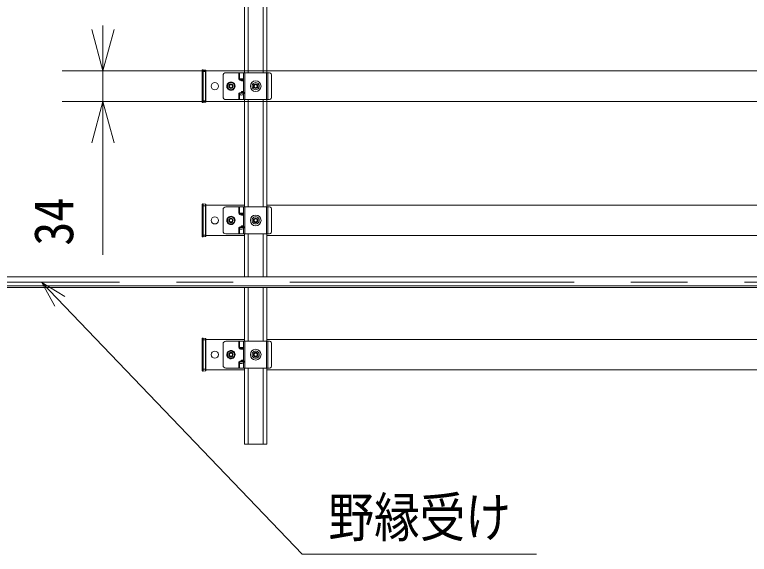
# Model space of a CAD drawing. Units: millimetres, scale not verified. Extents: x -202 to 3206, y -142 to 138.
# Drawn here: x -159.54 to -118.48, y 5.59 to 35.74 of the extents above; entities that cross this region are included whole.
import ezdxf
from ezdxf.enums import TextEntityAlignment as Align

# ---------------------------------------------------------------- set-up
doc = ezdxf.new("R2010")
doc.units = ezdxf.units.MM
doc.header["$LTSCALE"] = 0.5
doc.linetypes.add('USER1', pattern=[50.8, 31.75, -6.35, 6.35, -6.35])
doc.layers.add('0-0_0', color=7, linetype='Continuous', lineweight=18)
doc.styles.add('ＭＳ ゴシック', font='')
doc.styles.get('ＭＳ ゴシック').set_extended_font_data('MS Gothic')

# ---------------------------------------------------------------- blocks, each defined once
blk = doc.blocks.new('SYSARW-2')
at = {"layer": '0-0_0'}
for q in [(-2.8978, 0.7765), (-2.8978, -0.7765)]:
    blk.add_line((0, 0), q, dxfattribs=at)

msp = doc.modelspace()

# ---------------------------------------------------------------- linework, layer by layer
at = {"layer": '0-0_0'}
for p, q in [((-146.6962, 32.4934), (-146.6962, 38.4934)), ((-146.4962, 32.4934), (-146.4962, 38.4934)), ((-145.6462, 32.4934), (-145.6462, 38.4934)), ((-145.4462, 32.4934), (-145.4462, 38.4934)), ((-154.6099, 32.5934), (-154.6099, 35.1334)), ((-154.6099, 22.3288), (-154.6099, 32.5934)), ((-149.0562, 32.6384), (-149.0562, 32.5634)), ((-149.0562, 32.5634), (-149.0562, 30.9234)), ((-149.0312, 32.6634), (-149.0082, 32.6634)), ((-148.8771, 32.6419), (-149.0041, 32.6631)), ((-148.8562, 32.6173), (-148.8562, 32.5634)), ((-148.8562, 32.5934), (-146.6962, 32.5934)), ((-147.0069, 32.4934), (-147.7462, 32.4934)), ((-146.9715, 32.4934), (-147.0069, 32.4934)), ((-146.7562, 32.4934), (-146.9715, 32.4934)), ((-146.6812, 32.4934), (-146.7562, 32.4934)), ((-145.4612, 32.4934), (-146.6812, 32.4934)), ((-145.3862, 32.4934), (-145.4612, 32.4934)), ((-145.4462, 32.5934), (-52.4662, 32.5934)), ((-145.3862, 32.4934), (-145.3862, 30.9934)), ((-145.2977, 32.4934), (-145.3862, 32.4934)), ((-147.8962, 31.1434), (-147.8962, 32.3434)), ((-146.8655, 32.0934), (-146.7562, 32.0934)), ((-145.1916, 31.1434), (-145.1916, 32.3434)), ((-147.6511, 31.788), (-147.6769, 31.6754)), ((-147.6769, 31.6754), (-147.5923, 31.5969)), ((-147.6254, 31.9006), (-147.6511, 31.788)), ((-147.5151, 31.9346), (-147.6254, 31.9006)), ((-147.5301, 31.9299), (-147.5409, 31.9573)), ((-147.4047, 31.9686), (-147.5151, 31.9346)), ((-147.5, 31.9392), (-147.5064, 31.9679)), ((-147.3201, 31.89), (-147.4047, 31.9686)), ((-147.2355, 31.8114), (-147.3201, 31.89)), ((-147.2869, 31.5863), (-147.2612, 31.6989)), ((-147.2612, 31.6989), (-147.2355, 31.8114)), ((-147.5923, 31.5969), (-147.5076, 31.5183)), ((-147.5076, 31.5183), (-147.3973, 31.5523)), ((-147.3973, 31.5523), (-147.2869, 31.5863)), ((-146.8655, 31.3934), (-146.7562, 31.3934)), ((-149.0562, 30.9234), (-149.0562, 30.8484)), ((-149.0312, 30.8234), (-149.0082, 30.8234)), ((-148.8771, 30.845), (-149.0041, 30.8238)), ((-148.8562, 30.8934), (-146.6962, 30.8934)), ((-147.0069, 30.9934), (-147.7462, 30.9934)), ((-146.9715, 30.9934), (-147.0069, 30.9934)), ((-146.7562, 30.9934), (-146.9715, 30.9934)), ((-146.6962, 24.9934), (-146.6962, 30.9934)), ((-145.4612, 30.9934), (-146.6812, 30.9934)), ((-146.4962, 24.9934), (-146.4962, 30.9934)), ((-145.6462, 24.9934), (-145.6462, 30.9934)), ((-145.3862, 30.9934), (-145.4612, 30.9934)), ((-145.4462, 24.9934), (-145.4462, 30.9934)), ((-145.4462, 30.8934), (-52.4662, 30.8934)), ((-145.2977, 30.9934), (-145.3862, 30.9934)), ((-149.0562, 25.1384), (-149.0562, 25.0634)), ((-149.0562, 25.0634), (-149.0562, 23.4234)), ((-149.0312, 25.1634), (-149.0082, 25.1634)), ((-148.8771, 25.1419), (-149.0041, 25.1631)), ((-148.8562, 25.1173), (-148.8562, 25.0634)), ((-148.8562, 25.0934), (-146.6962, 25.0934)), ((-148.8562, 25.0634), (-148.8562, 23.4234)), ((-145.4462, 25.0934), (-52.4662, 25.0934)), ((-147.8962, 23.6434), (-147.8962, 24.8434)), ((-147.0069, 24.9934), (-147.7462, 24.9934)), ((-146.9715, 24.9934), (-147.0069, 24.9934)), ((-146.7562, 24.9934), (-146.9715, 24.9934)), ((-146.6812, 24.9934), (-146.7562, 24.9934)), ((-145.4612, 24.9934), (-146.6812, 24.9934)), ((-145.3862, 24.9934), (-145.4612, 24.9934)), ((-145.3862, 24.9934), (-145.3862, 23.4934)), ((-145.2977, 24.9934), (-145.3862, 24.9934)), ((-145.1916, 23.6434), (-145.1916, 24.8434)), ((-147.6511, 24.288), (-147.6769, 24.1754)), ((-147.6254, 24.4006), (-147.6511, 24.288)), ((-147.5151, 24.4346), (-147.6254, 24.4006)), ((-147.5301, 24.4299), (-147.5409, 24.4573)), ((-147.4047, 24.4686), (-147.5151, 24.4346)), ((-147.5, 24.4392), (-147.5064, 24.4679)), ((-147.3201, 24.39), (-147.4047, 24.4686)), ((-147.2355, 24.3114), (-147.3201, 24.39)), ((-147.2612, 24.1989), (-147.2355, 24.3114)), ((-146.8655, 24.5934), (-146.7562, 24.5934)), ((-147.6769, 24.1754), (-147.5923, 24.0969)), ((-147.5923, 24.0969), (-147.5076, 24.0183)), ((-147.5076, 24.0183), (-147.3973, 24.0523)), ((-147.3973, 24.0523), (-147.2869, 24.0863)), ((-147.2869, 24.0863), (-147.2612, 24.1989)), ((-146.8655, 23.8934), (-146.7562, 23.8934)), ((-149.0562, 23.4234), (-149.0562, 23.3484)), ((-148.8562, 23.4234), (-148.8562, 23.3696)), ((-147.0069, 23.4934), (-147.7462, 23.4934)), ((-146.9715, 23.4934), (-147.0069, 23.4934)), ((-146.7562, 23.4934), (-146.9715, 23.4934)), ((-146.6962, 21.0934), (-146.6962, 23.4934)), ((-145.4612, 23.4934), (-146.6812, 23.4934)), ((-146.4962, 21.0934), (-146.4962, 23.4934)), ((-145.6462, 21.0934), (-145.6462, 23.4934)), ((-145.3862, 23.4934), (-145.4612, 23.4934)), ((-145.4462, 21.0934), (-145.4462, 23.4934)), ((-145.2977, 23.4934), (-145.3862, 23.4934)), ((-149.0312, 23.3234), (-149.0082, 23.3234)), ((-148.8771, 23.345), (-149.0041, 23.3238)), ((-148.8562, 23.3934), (-146.6962, 23.3934)), ((-145.4462, 23.3934), (-52.4662, 23.3934)), ((-158.0293, 20.7758), (-157.307, 19.4612)), ((-146.6962, 17.4934), (-146.6962, 20.4934)), ((-146.4962, 17.4934), (-146.4962, 20.4934)), ((-145.6462, 17.4934), (-145.6462, 20.4934)), ((-145.4462, 17.4934), (-145.4462, 20.4934)), ((-149.0312, 17.6634), (-149.0082, 17.6634)), ((-148.8771, 17.6419), (-149.0041, 17.6631)), ((-149.0562, 17.6384), (-149.0562, 17.5634)), ((-149.0562, 17.5634), (-149.0562, 15.9234)), ((-148.8562, 17.6173), (-148.8562, 17.5634)), ((-148.8562, 17.5934), (-146.6962, 17.5934)), ((-147.8962, 16.1434), (-147.8962, 17.3434)), ((-147.0069, 17.4934), (-147.7462, 17.4934)), ((-146.9715, 17.4934), (-147.0069, 17.4934)), ((-146.7562, 17.4934), (-146.9715, 17.4934)), ((-146.6812, 17.4934), (-146.7562, 17.4934)), ((-145.4612, 17.4934), (-146.6812, 17.4934)), ((-145.3862, 17.4934), (-145.4612, 17.4934)), ((-145.4462, 17.5934), (-52.4662, 17.5934)), ((-145.3862, 17.4934), (-145.3862, 15.9934)), ((-145.2977, 17.4934), (-145.3862, 17.4934)), ((-145.1916, 16.1434), (-145.1916, 17.3434)), ((-147.6254, 16.9006), (-147.6511, 16.788)), ((-147.5151, 16.9346), (-147.6254, 16.9006)), ((-147.5301, 16.9299), (-147.5409, 16.9573)), ((-147.4047, 16.9686), (-147.5151, 16.9346)), ((-147.3201, 16.89), (-147.4047, 16.9686)), ((-147.2355, 16.8114), (-147.3201, 16.89)), ((-146.8655, 17.0934), (-146.7562, 17.0934)), ((-147.6511, 16.788), (-147.6769, 16.6754)), ((-147.6769, 16.6754), (-147.5923, 16.5969)), ((-147.5923, 16.5969), (-147.5076, 16.5183)), ((-147.5076, 16.5183), (-147.3973, 16.5523)), ((-147.3973, 16.5523), (-147.2869, 16.5863)), ((-147.2869, 16.5863), (-147.2612, 16.6989)), ((-147.2612, 16.6989), (-147.2355, 16.8114)), ((-146.8655, 16.3934), (-146.7562, 16.3934)), ((-149.0562, 15.9234), (-149.0562, 15.8484)), ((-149.0312, 15.8234), (-149.0082, 15.8234)), ((-148.8771, 15.845), (-149.0041, 15.8238)), ((-148.8562, 15.8934), (-146.6962, 15.8934)), ((-147.0069, 15.9934), (-147.7462, 15.9934)), ((-146.9715, 15.9934), (-147.0069, 15.9934)), ((-146.7562, 15.9934), (-146.9715, 15.9934)), ((-146.6962, 11.7434), (-146.6962, 15.9934)), ((-145.4612, 15.9934), (-146.6812, 15.9934)), ((-146.4962, 11.7434), (-146.4962, 15.9934)), ((-145.6462, 11.7434), (-145.6462, 15.9934)), ((-145.3862, 15.9934), (-145.4612, 15.9934)), ((-145.4462, 11.7434), (-145.4462, 15.9934)), ((-145.4462, 15.8934), (-52.4662, 15.8934)), ((-145.2977, 15.9934), (-145.3862, 15.9934)), ((-146.6962, 11.7434), (-146.4962, 11.7434)), ((-145.6462, 11.7434), (-146.4962, 11.7434)), ((-145.6462, 11.7434), (-145.4462, 11.7434)), ((-143.4746, 5.5894), (-130.3775, 5.5894))]:
    msp.add_line(p, q, dxfattribs=at)
at = {"layer": '0-0_0', "color": 8}
for p, q in [((-149.0312, 32.5634), (-149.0562, 32.5634)), ((-149.0082, 32.6634), (-149.0082, 32.5634)), ((-149.0082, 32.5634), (-149.0082, 30.9234)), ((-148.8771, 32.5634), (-149.0041, 32.5634)), ((-148.8771, 32.6419), (-148.8771, 32.5634)), ((-148.8771, 32.5634), (-148.8771, 30.9234)), ((-148.8562, 32.5634), (-148.8771, 32.5634)), ((-147.0069, 32.4934), (-147.0069, 32.1434)), ((-146.6812, 32.4934), (-146.6812, 30.9934)), ((-145.4612, 30.9934), (-145.4612, 32.4934)), ((-147.0069, 32.1434), (-146.9715, 32.1434)), ((-146.8655, 32.0434), (-146.8655, 32.0934)), ((-146.8655, 32.0434), (-146.7562, 32.0434)), ((-147.0069, 31.3434), (-146.9715, 31.3434)), ((-147.0069, 30.9934), (-147.0069, 31.3434)), ((-146.9715, 31.3434), (-146.9715, 30.9934)), ((-146.7562, 31.3434), (-146.9715, 31.3434)), ((-146.8655, 31.4434), (-146.8655, 31.3934)), ((-146.8655, 31.4434), (-146.7562, 31.4434)), ((-149.0312, 30.9234), (-149.0082, 30.9234)), ((-149.0312, 30.9234), (-149.0312, 30.8234)), ((-149.0082, 30.9234), (-149.0082, 30.8234)), ((-149.0041, 30.9234), (-149.0041, 30.8238)), ((-148.8771, 30.9234), (-149.0041, 30.9234)), ((-148.8771, 30.9234), (-148.8771, 30.845)), ((-148.8562, 30.9234), (-148.8771, 30.9234)), ((-149.0312, 25.0634), (-149.0562, 25.0634)), ((-149.0312, 25.0634), (-149.0312, 23.4234)), ((-149.0082, 25.1634), (-149.0082, 25.0634)), ((-149.0082, 25.0634), (-149.0082, 23.4234)), ((-148.8771, 25.0634), (-149.0041, 25.0634)), ((-148.8771, 25.1419), (-148.8771, 25.0634)), ((-148.8771, 25.0634), (-148.8771, 23.4234)), ((-148.8562, 25.0634), (-148.8771, 25.0634)), ((-147.0069, 24.9934), (-147.0069, 24.6434)), ((-147.0069, 24.6434), (-146.9715, 24.6434)), ((-146.6812, 24.9934), (-146.6812, 23.4934)), ((-145.4612, 23.4934), (-145.4612, 24.9934)), ((-146.8655, 24.5434), (-146.8655, 24.5934)), ((-146.8655, 24.5434), (-146.7562, 24.5434)), ((-147.0069, 23.8434), (-146.9715, 23.8434)), ((-147.0069, 23.4934), (-147.0069, 23.8434)), ((-146.7562, 23.8434), (-146.9715, 23.8434)), ((-146.9715, 23.8434), (-146.9715, 23.4934)), ((-146.8655, 23.9434), (-146.7562, 23.9434)), ((-146.8655, 23.9434), (-146.8655, 23.8934)), ((-149.0312, 23.4234), (-149.0562, 23.4234)), ((-149.0312, 23.4234), (-149.0082, 23.4234)), ((-149.0312, 23.4234), (-149.0312, 23.3234)), ((-149.0082, 23.4234), (-149.0082, 23.3234)), ((-149.0041, 23.4234), (-149.0041, 23.3238)), ((-148.8771, 23.4234), (-149.0041, 23.4234)), ((-148.8771, 23.4234), (-148.8771, 23.345)), ((-148.8562, 23.4234), (-148.8771, 23.4234)), ((-173.9562, 20.5934), (151.1188, 20.5934)), ((-149.0312, 17.6634), (-149.0312, 17.5634)), ((-149.0082, 17.6634), (-149.0082, 17.5634)), ((-149.0312, 17.5634), (-149.0562, 17.5634)), ((-149.0312, 17.5634), (-149.0082, 17.5634)), ((-149.0082, 17.5634), (-149.0082, 15.9234)), ((-148.8771, 17.5634), (-149.0041, 17.5634)), ((-148.8771, 17.6419), (-148.8771, 17.5634)), ((-148.8771, 17.5634), (-148.8771, 15.9234)), ((-148.8562, 17.5634), (-148.8771, 17.5634)), ((-147.0069, 17.4934), (-147.0069, 17.1434)), ((-146.6812, 17.4934), (-146.6812, 15.9934)), ((-145.4612, 15.9934), (-145.4612, 17.4934)), ((-147.0069, 17.1434), (-146.9715, 17.1434)), ((-146.8655, 17.0434), (-146.8655, 17.0934)), ((-146.8655, 17.0434), (-146.7562, 17.0434)), ((-146.8655, 16.4434), (-146.8655, 16.3934)), ((-146.8655, 16.4434), (-146.7562, 16.4434)), ((-147.0069, 16.3434), (-146.9715, 16.3434)), ((-147.0069, 15.9934), (-147.0069, 16.3434)), ((-146.9715, 16.3434), (-146.9715, 15.9934)), ((-146.7562, 16.3434), (-146.9715, 16.3434)), ((-149.0312, 15.9234), (-149.0082, 15.9234)), ((-149.0312, 15.9234), (-149.0312, 15.8234)), ((-149.0082, 15.9234), (-149.0082, 15.8234)), ((-149.0041, 15.9234), (-149.0041, 15.8238)), ((-148.8771, 15.9234), (-149.0041, 15.9234)), ((-148.8771, 15.9234), (-148.8771, 15.845)), ((-148.8562, 15.9234), (-148.8771, 15.9234))]:
    msp.add_line(p, q, dxfattribs=at)
at = {"layer": '0-0_0', "linetype": 'USER1'}
msp.add_line((151.1188, 20.7934), (-176.4562, 20.7934), dxfattribs=at)
at = {"layer": '0-0_0'}
for points in [[(-145.4462, 32.5934), (-154.6099, 32.5934), (-156.8959, 32.5934)], [(-148.8562, 32.5634), (-148.8562, 30.9234), (-148.8562, 30.8696)], [(-146.6812, 30.9934), (-146.7562, 30.9934), (-146.7562, 32.4934)], [(-147.5064, 31.9679), (-147.4428, 31.9731), (-147.4085, 31.9684)], [(-145.4462, 30.8934), (-154.6099, 30.8934), (-156.8959, 30.8934)], [(-146.6812, 23.4934), (-146.7562, 23.4934), (-146.7562, 24.9934)], [(-147.5064, 24.4679), (-147.4428, 24.4731), (-147.4085, 24.4684)], [(151.1188, 21.0934), (-173.9562, 21.0934), (-173.9562, 20.5934)], [(151.1188, 20.4934), (-173.9562, 20.4934), (-173.9562, 20.5934)], [(-143.4746, 5.5894), (-158.0293, 20.7758), (-156.7465, 19.9984)], [(-148.8562, 17.5634), (-148.8562, 15.9234), (-148.8562, 15.8696)], [(-146.6812, 15.9934), (-146.7562, 15.9934), (-146.7562, 17.4934)], [(-147.5, 16.9392), (-147.5064, 16.9679), (-147.4428, 16.9731), (-147.4085, 16.9684)]]:
    msp.add_lwpolyline(points, dxfattribs=at)
at = {"layer": '0-0_0', "color": 8}
for points in [[(-149.0312, 32.5634), (-149.0312, 30.9234), (-149.0562, 30.9234)], [(-149.0312, 32.6634), (-149.0312, 32.5634), (-149.0082, 32.5634)], [(-149.0041, 32.6631), (-149.0041, 32.5634), (-149.0082, 32.5634)], [(-149.0041, 32.5634), (-149.0041, 30.9234), (-149.0082, 30.9234)], [(-146.7562, 32.1434), (-146.9715, 32.1434), (-146.9715, 32.4934)], [(-149.0312, 25.1634), (-149.0312, 25.0634), (-149.0082, 25.0634)], [(-149.0041, 25.1631), (-149.0041, 25.0634), (-149.0082, 25.0634)], [(-149.0041, 25.0634), (-149.0041, 23.4234), (-149.0082, 23.4234)], [(-146.7562, 24.6434), (-146.9715, 24.6434), (-146.9715, 24.9934)], [(-149.0041, 17.6631), (-149.0041, 17.5634), (-149.0082, 17.5634)], [(-149.0312, 17.5634), (-149.0312, 15.9234), (-149.0562, 15.9234)], [(-149.0041, 17.5634), (-149.0041, 15.9234), (-149.0082, 15.9234)], [(-146.7562, 17.1434), (-146.9715, 17.1434), (-146.9715, 17.4934)]]:
    msp.add_lwpolyline(points, dxfattribs=at)
at = {"layer": '0-0_0'}
for centre, radius in [((-146.0712, 31.7434), 0.3), ((-148.3562, 31.7434), 0.2), ((-147.4562, 31.7434), 0.125), ((-147.4562, 31.7434), 0.085), ((-146.0712, 31.7434), 0.125), ((-146.0712, 31.7434), 0.085), ((-148.3562, 24.2434), 0.2), ((-147.4562, 24.2434), 0.125), ((-147.4562, 24.2434), 0.085), ((-146.0712, 24.2434), 0.3), ((-146.0712, 24.2434), 0.125), ((-146.0712, 24.2434), 0.085), ((-148.3562, 16.7434), 0.2), ((-147.4562, 16.7434), 0.125), ((-146.0712, 16.7434), 0.3), ((-146.0712, 16.7434), 0.125), ((-147.4562, 16.7434), 0.085), ((-146.0712, 16.7434), 0.085)]:
    msp.add_circle(centre, radius, dxfattribs=at)
for centre, radius, start, end in [((-149.0312, 32.6384), 0.025, 90, 180), ((-149.0082, 32.6384), 0.025, 80.53768, 90), ((-148.8812, 32.6173), 0.025, 0, 80.53768), ((-147.7462, 32.3434), 0.15, 90, 180), ((-145.3242, 32.3622), 0.1339, 351.95053, 78.57825), ((-147.4562, 31.7434), 0.23, 111.62308, 194.87189), ((-147.4562, 31.7434), 0.23, 199.62928, 314.59414), ((-147.4562, 31.7434), 0.2, 167.12308, 227.12308), ((-147.4562, 31.7434), 0.2, 107.12308, 167.12308), ((-147.4562, 31.7434), 0.2, 47.12308, 107.12308), ((-147.4562, 31.7434), 0.23, 19.56932, 75.40079), ((-147.4562, 31.7434), 0.2, 287.12307, 347.12307), ((-147.4562, 31.7434), 0.2, 347.12308, 47.12308), ((-147.4562, 31.7434), 0.23, 319.05987, 15.4334), ((-146.0712, 31.7434), 0.2, 120, 180), ((-146.0712, 31.7434), 0.2, 180, 240), ((-146.0712, 31.7434), 0.2, 60, 120), ((-146.0712, 31.7434), 0.2, 0, 60), ((-146.0712, 31.7434), 0.2, 300, 0), ((-147.4562, 31.7434), 0.2, 227.12308, 287.12307), ((-146.0712, 31.7434), 0.2, 240, 300), ((-149.0312, 30.8484), 0.025, 180, 270), ((-149.0082, 30.8484), 0.025, 270, 279.46232), ((-148.8812, 30.8696), 0.025, 279.46232, 0), ((-147.7462, 31.1434), 0.15, 180, 270), ((-145.3242, 31.1247), 0.1339, 281.42175, 8.04947), ((-149.0312, 25.1384), 0.025, 90, 180), ((-149.0082, 25.1384), 0.025, 80.53768, 90), ((-148.8812, 25.1173), 0.025, 0, 80.53768), ((-147.7462, 24.8434), 0.15, 90, 180), ((-145.3242, 24.8622), 0.1339, 351.95053, 78.57825), ((-147.4562, 24.2434), 0.23, 111.62308, 194.87189), ((-147.4562, 24.2434), 0.2, 167.12308, 227.12308), ((-147.4562, 24.2434), 0.2, 107.12308, 167.12308), ((-147.4562, 24.2434), 0.2, 47.12308, 107.12308), ((-147.4562, 24.2434), 0.23, 19.56932, 75.40079), ((-147.4562, 24.2434), 0.2, 347.12308, 47.12308), ((-147.4562, 24.2434), 0.23, 319.05987, 15.4334), ((-146.0712, 24.2434), 0.2, 120, 180), ((-146.0712, 24.2434), 0.2, 180, 240), ((-146.0712, 24.2434), 0.2, 60, 120), ((-146.0712, 24.2434), 0.2, 0, 60), ((-146.0712, 24.2434), 0.2, 300, 0), ((-147.4562, 24.2434), 0.23, 199.62928, 314.59414), ((-147.4562, 24.2434), 0.2, 227.12308, 287.12307), ((-147.4562, 24.2434), 0.2, 287.12307, 347.12307), ((-146.0712, 24.2434), 0.2, 240, 300), ((-147.7462, 23.6434), 0.15, 180, 270), ((-145.3242, 23.6247), 0.1339, 281.42175, 8.04947), ((-149.0312, 23.3484), 0.025, 180, 270), ((-149.0082, 23.3484), 0.025, 270, 279.46232), ((-148.8812, 23.3696), 0.025, 279.46232, 0), ((-149.0312, 17.6384), 0.025, 90, 180), ((-149.0082, 17.6384), 0.025, 80.53768, 90), ((-148.8812, 17.6173), 0.025, 0, 80.53768), ((-147.7462, 17.3434), 0.15, 90, 180), ((-145.3242, 17.3622), 0.1339, 351.95053, 78.57825), ((-147.4562, 16.7434), 0.23, 111.62308, 194.87189), ((-147.4562, 16.7434), 0.2, 107.12308, 167.12308), ((-147.4562, 16.7434), 0.2, 47.12308, 107.12308), ((-147.4562, 16.7434), 0.23, 19.56932, 75.40079), ((-147.4562, 16.7434), 0.2, 347.12308, 47.12308), ((-146.0712, 16.7434), 0.2, 120, 180), ((-146.0712, 16.7434), 0.2, 60, 120), ((-146.0712, 16.7434), 0.2, 0, 60), ((-147.4562, 16.7434), 0.23, 199.62928, 256.54592), ((-147.4562, 16.7434), 0.2, 167.12308, 227.12308), ((-147.4562, 16.7434), 0.2, 227.12308, 287.12307), ((-147.4562, 16.7434), 0.23, 258.31168, 314.59414), ((-147.4562, 16.7434), 0.2, 287.12307, 347.12307), ((-147.4562, 16.7434), 0.23, 319.05987, 15.4334), ((-146.0712, 16.7434), 0.2, 180, 240), ((-146.0712, 16.7434), 0.2, 240, 300), ((-146.0712, 16.7434), 0.2, 300, 0), ((-147.7462, 16.1434), 0.15, 180, 270), ((-145.3242, 16.1247), 0.1339, 281.42175, 8.04947), ((-149.0312, 15.8484), 0.025, 180, 270), ((-149.0082, 15.8484), 0.025, 270, 279.46232), ((-148.8812, 15.8696), 0.025, 279.46232, 0)]:
    msp.add_arc(centre, radius, start, end, dxfattribs=at)
at = {"layer": '0-0_0', "color": 8}
for centre, major_axis, ratio, start_param, end_param in [((-146.8655, 32.1434), (-0.1414, 0), 0.707107, 6.2831853, 7.8539816), ((-146.8655, 32.1434), (0.1061, 0), 0.471405, 3.1415927, 4.712389), ((-146.8655, 31.3434), (-0.1414, 0), 0.707107, 0, 4.712389), ((-146.8655, 31.3434), (0.1061, 0), 0.471405, 1.5707963, 3.1415927), ((-146.8655, 24.6434), (-0.1414, 0), 0.707107, 6.2831853, 7.8539816), ((-146.8655, 24.6434), (0.1061, 0), 0.471405, 3.1415927, 4.712389), ((-146.8655, 23.8434), (-0.1414, 0), 0.707107, 0, 4.712389), ((-146.8655, 23.8434), (0.1061, 0), 0.471405, 1.5707963, 3.1415927), ((-146.8655, 17.1434), (-0.1414, 0), 0.707107, 6.2831853, 7.8539816), ((-146.8655, 17.1434), (0.1061, 0), 0.471405, 3.1415927, 4.712389), ((-146.8655, 16.3434), (-0.1414, 0), 0.707107, 0, 4.712389), ((-146.8655, 16.3434), (0.1061, 0), 0.471405, 1.5707963, 3.1415927)]:
    msp.add_ellipse(centre, major_axis=major_axis, ratio=ratio, start_param=start_param, end_param=end_param, dxfattribs=at)

# ---------------------------------------------------------------- block references
at = {"layer": '0-0_0', "xscale": 0.8, "yscale": 0.8}
for p, rotation in [((-154.6099, 32.5934), 270), ((-154.6099, 30.8934), 90)]:
    msp.add_blockref('SYSARW-2', p, dxfattribs=dict(at, rotation=rotation))

# ---------------------------------------------------------------- texts
at = {"layer": '0-0_0', "style": 'ＭＳ ゴシック', "width": 0.9}
msp.add_text('34', height=2.199, rotation=90, dxfattribs=at).set_placement((-155.6099, 22.8288), align=Align.BOTTOM_LEFT)
at = {"layer": '0-0_0', "style": 'ＭＳ ゴシック', "width": 0.85}
msp.add_text('野縁受け', height=2.199, dxfattribs=at).set_placement((-142.0069, 5.8994), align=Align.BOTTOM_LEFT)

doc.saveas('drawing.dxf')
